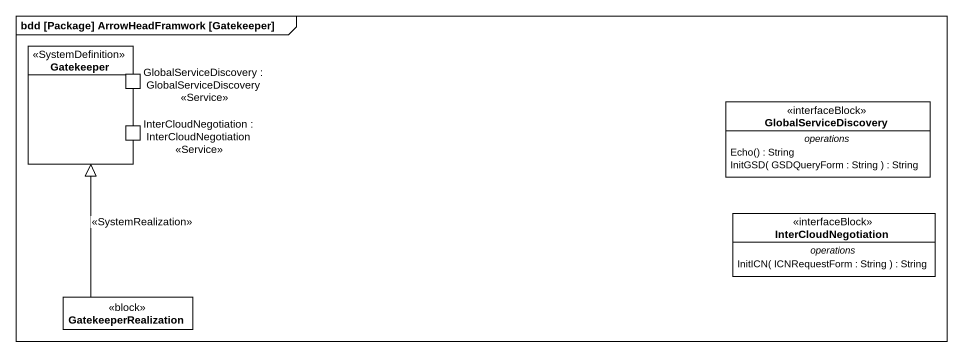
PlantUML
@startuml
mainframe bdd [Package] ArrowHeadFramwork [Gatekeeper]
allowmixing
hide circle
hide empty members
rectangle Gatekeeper <<SystemDefinition>> {
  port "GlobalServiceDiscovery : GlobalServiceDiscovery <<Service>>" as GlobalServiceDiscovery
  port "InterCloudNegotiation : InterCloudNegotiation <<Service>>" as InterCloudNegotiation
}
class "GlobalServiceDiscovery" as GlobalServiceDiscovery_2 <<interfaceBlock>> {
  -- operations --
  Echo() : String
  InitGSD( GSDQueryForm : String ) : String
}
class "InterCloudNegotiation" as InterCloudNegotiation_2 <<interfaceBlock>> {
  -- operations --
  InitICN( ICNRequestForm : String ) : String
}
class GatekeeperRealization <<block>>
GatekeeperRealization -up-|> Gatekeeper : <<SystemRealization>>
@enduml
